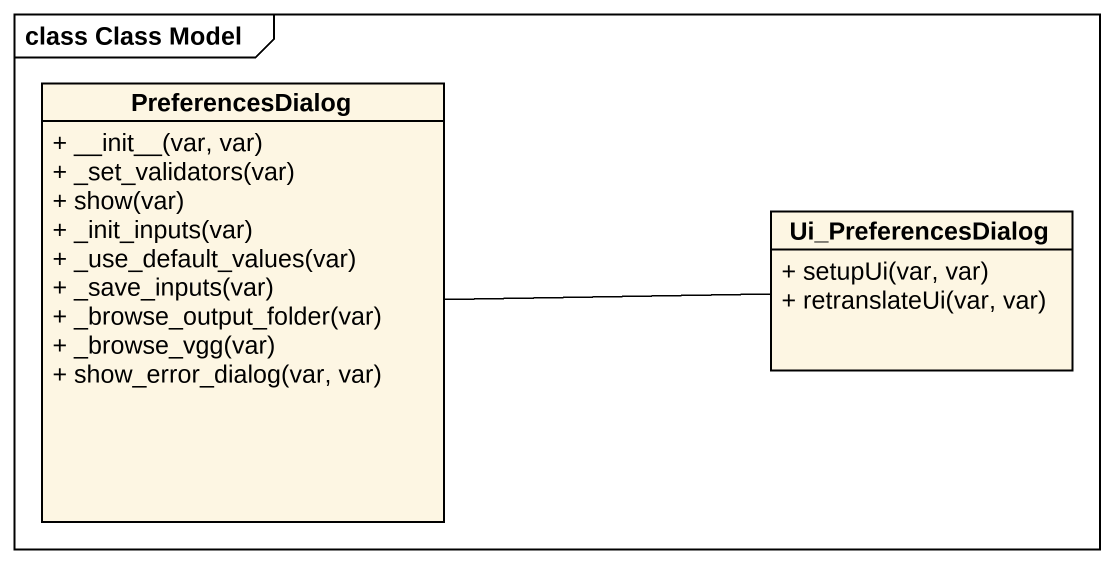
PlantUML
@startuml
mainframe class Class Model
hide circle
hide empty members
skinparam classAttributeIconSize 0
class PreferencesDialog {
  + ~__init~__(var, var)
  + _set_validators(var)
  + show(var)
  + _init_inputs(var)
  + _use_default_values(var)
  + _save_inputs(var)
  + _browse_output_folder(var)
  + _browse_vgg(var)
  + show_error_dialog(var, var)
}
class Ui_PreferencesDialog {
  + setupUi(var, var)
  + retranslateUi(var, var)
}
PreferencesDialog -right- Ui_PreferencesDialog
@enduml
